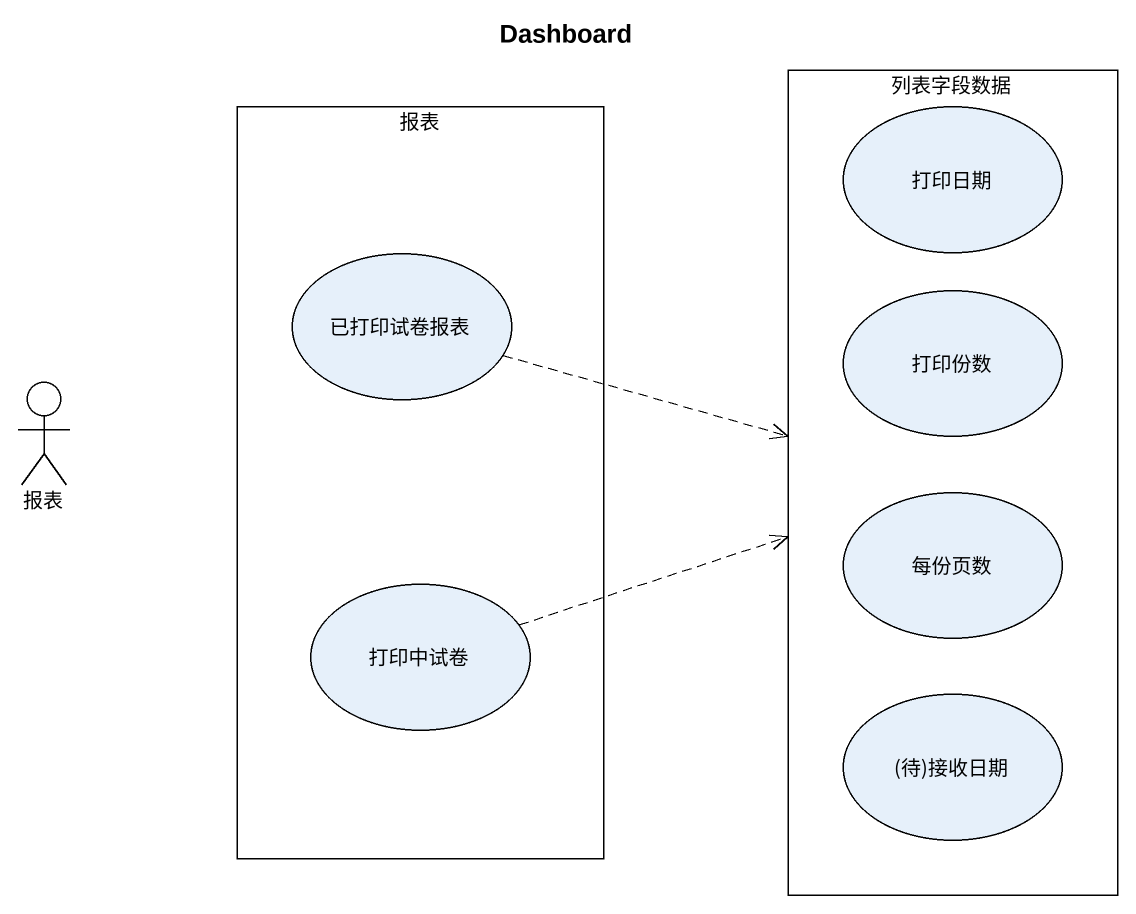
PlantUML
@startuml
title Dashboard
rectangle 报表 {
  usecase 已打印试卷报表
  usecase 打印中试卷
}
rectangle 列表字段数据 {
  usecase 打印日期
  usecase 打印份数
  usecase 每份页数
  usecase "(待)接收日期" as 待_接收日期
}
actor "报表" as 报表_2
已打印试卷报表 .right.> 列表字段数据
打印中试卷 .right.> 列表字段数据
@enduml
